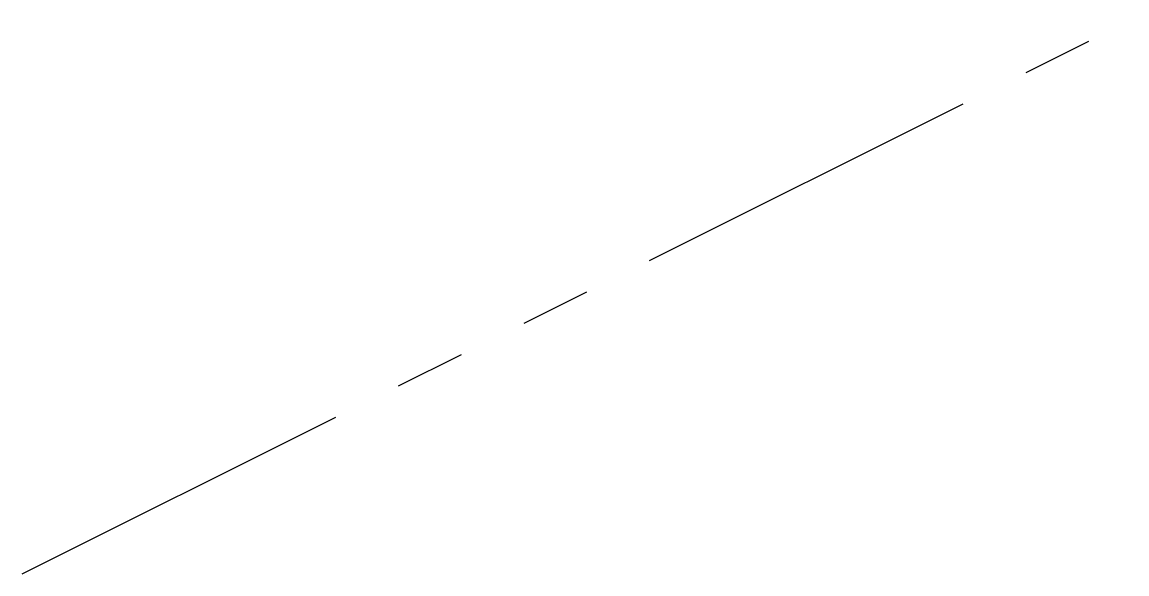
# Model space of a CAD drawing. Extents: x 0 to 100, y 0 to 50.
import ezdxf

# ---------------------------------------------------------------- set-up
doc = ezdxf.new("R2010")
doc.units = 0
doc.linetypes.add('PHANTOM', pattern=[63.5, 31.75, -6.35, 6.35, -6.35, 6.35, -6.35])
doc.layers.get('0').update_dxf_attribs({"linetype": 'CONTINUOUS', "lineweight": 25})

msp = doc.modelspace()

# ---------------------------------------------------------------- linework, layer by layer
at = {"linetype": 'PHANTOM'}
msp.add_line((0, 0), (100, 50), dxfattribs=at)

doc.saveas('drawing.dxf')
